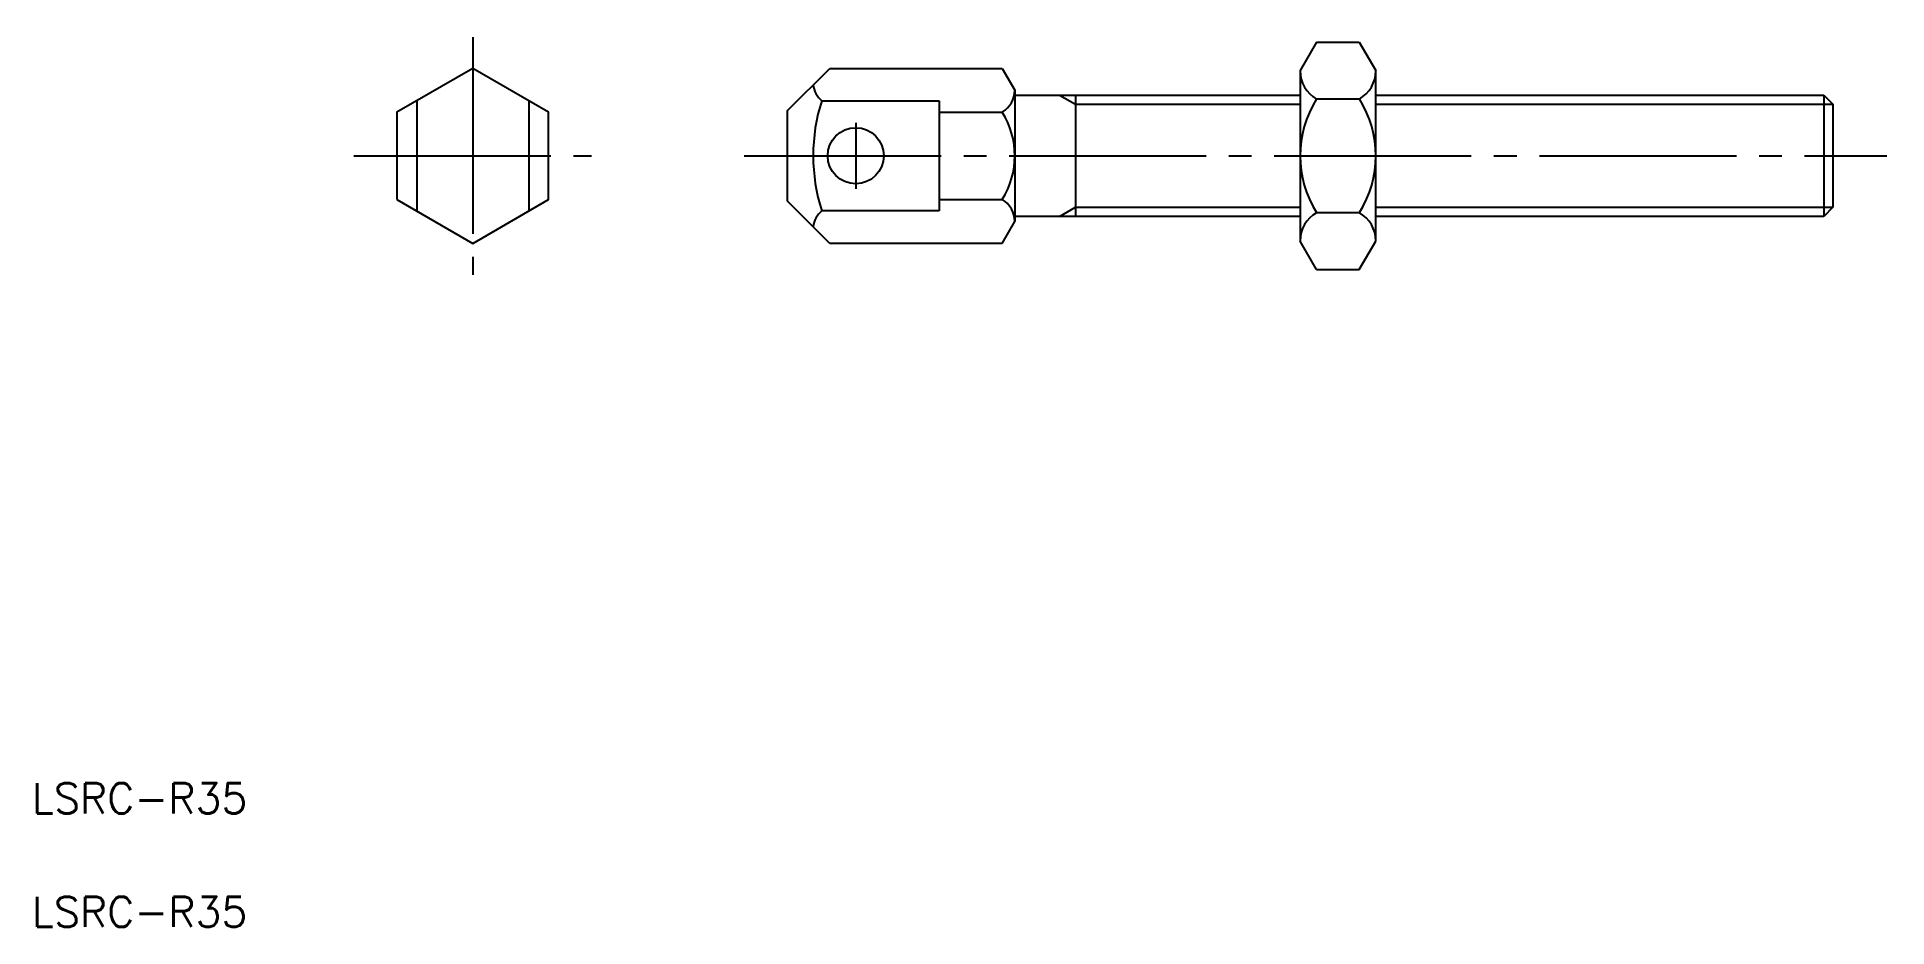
# Model space of a CAD drawing. Extents: x 71 to 193, y 159 to 218.
import ezdxf

# ---------------------------------------------------------------- set-up
doc = ezdxf.new("R2010")
doc.units = 0
doc.linetypes.add('CENTER', pattern=[17.5, 13, -1.5, 1.5, -1.5])
doc.layers.get('0').update_dxf_attribs({"linetype": 'CONTINUOUS'})
doc.layers.add('CENTER', color=1, linetype='CENTER')
doc.styles.get("Standard").update_dxf_attribs({"font": 'txt.shx', "bigfont": '@extfont2.shx'})

msp = doc.modelspace()

# ---------------------------------------------------------------- linework, layer by layer
at = {"color": 7, "linetype": 'CONTINUOUS'}
for p, q in [((155.08, 217.18), (153.99, 215.3)), ((155.08, 217.18), (157.9, 217.18)), ((157.9, 217.18), (158.99, 215.3)), ((120.16, 212.68), (122.94, 215.45)), ((122.94, 215.45), (134.33, 215.45)), ((134.33, 215.45), (135.16, 214.01)), ((153.99, 215.3), (153.99, 204.05)), ((158.99, 204.05), (158.99, 215.3)), ((135.16, 214.01), (135.16, 205.34)), ((95.68, 213.31), (95.68, 206.04)), ((103.08, 213.31), (103.08, 206.04)), ((120.16, 206.68), (120.16, 212.68)), ((122.42, 213.31), (130.16, 213.31)), ((130.16, 213.31), (130.16, 206.04)), ((130.16, 212.56), (134.33, 212.56)), ((135.16, 213.68), (153.99, 213.68)), ((139.16, 213.68), (139.16, 205.68)), ((155.08, 213.43), (157.9, 213.43)), ((158.99, 213.68), (188.56, 213.68)), ((188.56, 213.68), (188.56, 205.68)), ((188.56, 213.68), (189.16, 213.08)), ((189.16, 213.08), (189.16, 206.28)), ((122.94, 203.9), (120.16, 206.68)), ((130.16, 206.79), (134.33, 206.79)), ((131.21, 206.79), (131.21, 206.79)), ((132.25, 206.79), (132.25, 206.79)), ((130.16, 206.04), (122.42, 206.04)), ((134.33, 203.9), (135.16, 205.34)), ((153.99, 205.68), (135.16, 205.68)), ((157.9, 205.92), (155.08, 205.92)), ((188.56, 205.68), (158.99, 205.68)), ((189.16, 206.28), (188.56, 205.68)), ((155.08, 202.17), (153.99, 204.05)), ((157.9, 202.17), (158.99, 204.05)), ((134.33, 203.9), (122.94, 203.9)), ((155.08, 202.17), (157.9, 202.17))]:
    msp.add_line(p, q, dxfattribs=at)
at = {"color": 3, "linetype": 'CONTINUOUS'}
for p, q in [((138.12, 213.68), (139.16, 213.08)), ((139.16, 213.08), (153.99, 213.08)), ((158.99, 213.08), (189.16, 213.08)), ((138.12, 205.68), (139.16, 206.28)), ((139.16, 206.28), (153.99, 206.28)), ((158.99, 206.28), (189.16, 206.28))]:
    msp.add_line(p, q, dxfattribs=at)
at = {"color": 7, "linetype": 'CONTINUOUS'}
msp.add_lwpolyline([(94.38, 206.79), (99.38, 203.9), (104.38, 206.79), (104.38, 212.56), (99.38, 215.45), (94.38, 212.56)], close=True, dxfattribs=at)
msp.add_circle((124.66, 209.68), 1.85, dxfattribs=at)
for centre, radius, start, end in [((156.15, 215.3), 2.16, 180.1692, 240.1692), ((156.83, 215.3), 2.16, 299.8308, 359.8308), ((123.49, 214.57), 1.65, 186.9461, 229.4765), ((133.49, 214.01), 1.67, 300.2272, 0.2272), ((133.81, 209.68), 11.96, 162.2971, 197.7029), ((129.72, 209.68), 5.44, 327.936, 32.064), ((161.01, 209.68), 7.02, 147.6918, 212.3082), ((151.97, 209.68), 7.02, 327.6918, 32.3082), ((133.49, 205.35), 1.67, 359.7728, 59.7728), ((123.49, 204.79), 1.65, 130.5235, 173.0539), ((156.15, 204.05), 2.16, 119.8308, 179.8308), ((156.83, 204.05), 2.16, 0.1692, 60.1692)]:
    msp.add_arc(centre, radius, start, end, dxfattribs=at)
at = {"layer": 'CENTER', "color": 1, "linetype": 'CENTER'}
for p, q in [((99.38, 217.52), (99.38, 201.83)), ((124.66, 211.86), (124.66, 207.5)), ((91.53, 209.68), (107.22, 209.68)), ((117.29, 209.68), (192.73, 209.68))]:
    msp.add_line(p, q, dxfattribs=at)

# ---------------------------------------------------------------- texts
at = {"color": 7, "linetype": 'CONTINUOUS'}
for p in [(70.28, 166.27), (70.28, 158.77)]:
    msp.add_text('LSRC-R35', height=2, dxfattribs=at).set_placement(p)

doc.saveas('drawing.dxf')
